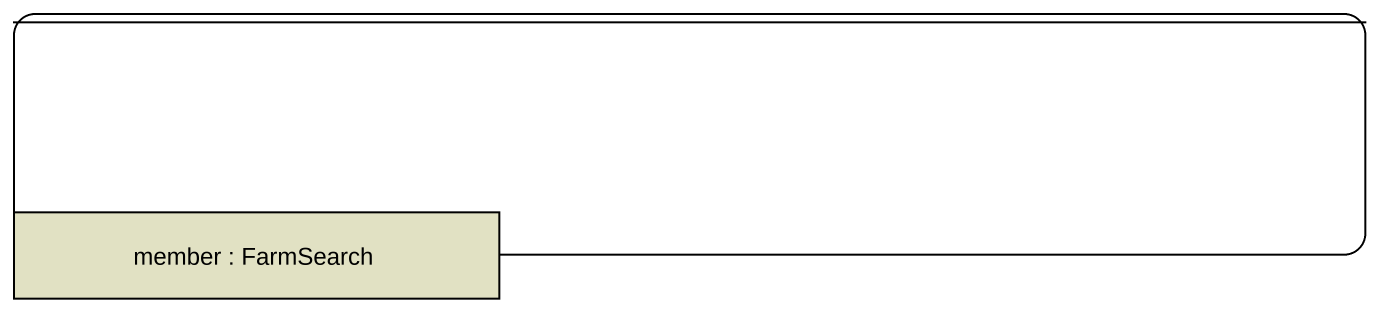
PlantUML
@startuml
hide empty description
state " " as state1 {
  state "member : FarmSearch" as member <<object>> #E1E1C3
}
@enduml
